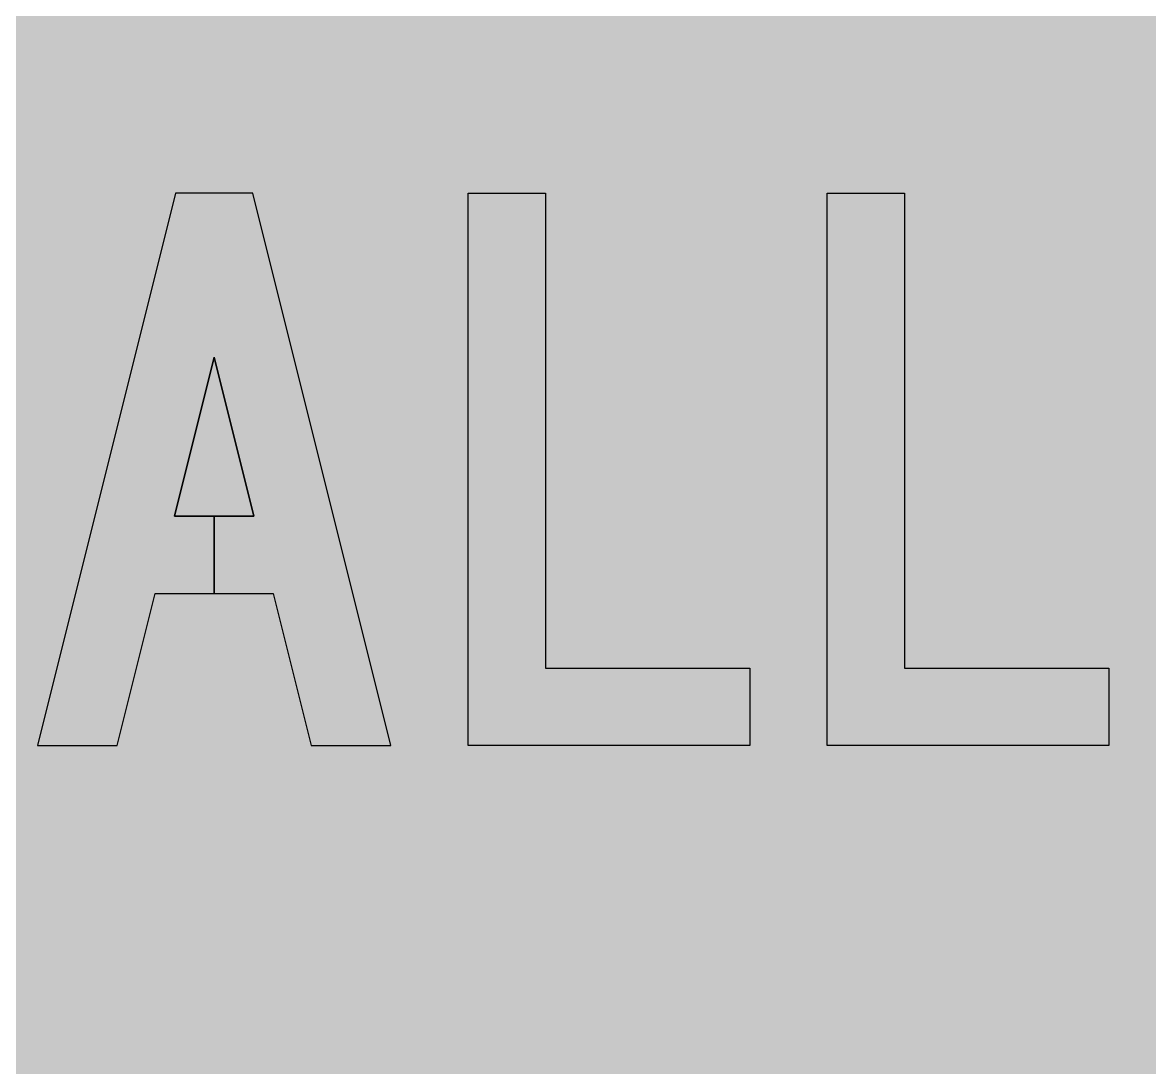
# Model space of a CAD drawing. Header units: millimetres. Extents: x 3633 to 4233, y 3223 to 4074.
# Drawn here: x 3724 to 3805.7, y 3298.7 to 3374.4 of the extents above; entities that cross this region are included whole.
import ezdxf

# ---------------------------------------------------------------- set-up
doc = ezdxf.new("R2010")
doc.units = ezdxf.units.MM
doc.layers.add('GREEN', color=7, linetype='Continuous', true_color=0x007f00)
doc.layers.add('GSCOLORFILL', color=7, linetype='Continuous', lineweight=0)

# ---------------------------------------------------------------- blocks, each defined once
blk = doc.blocks.new('MR-GM-32-6')
at = {"layer": 'GREEN', "linetype": 'Continuous', "true_color": 0x007f00, "transparency": 33554687}
for points in [[(-194.6, 127.111), (-191.722, 115.6), (-194.598, 115.6), (-194.598, 110), (-190.322, 110), (-187.572, 99), (-181.8, 99), (-191.8, 139), (-197.4, 139), (-207.4, 99), (-201.628, 99), (-198.878, 110), (-194.6, 110), (-194.6, 115.6), (-197.478, 115.6)], [(-191.8, 139), (-197.4, 139), (-207.4, 99), (-201.628, 99), (-198.878, 110), (-194.6, 110), (-194.6, 115.6), (-197.478, 115.6), (-194.6, 127.111), (-191.722, 115.6), (-194.598, 115.6), (-194.598, 110), (-190.322, 110), (-187.572, 99), (-181.8, 99)], [(-176.2, 139), (-170.6, 139), (-170.6, 104.6), (-155.8, 104.6), (-155.8, 99), (-176.2, 99)], [(-150.2, 139), (-144.6, 139), (-144.6, 104.6), (-129.8, 104.6), (-129.8, 99), (-150.2, 99)]]:
    e = blk.add_hatch(color=96, dxfattribs=at)
    e.paths.add_polyline_path(points)
    e.dxf.unprotected_set("ltscale", 0)
at = {"layer": 'GSCOLORFILL', "true_color": 0xf5f5f5, "transparency": 33554687}
blk.add_hatch(color=7, dxfattribs=at).paths.add_polyline_path([(-250.005, 0), (249.995, 0, 0.414214), (299.995, 50), (299.995, 200, 0.414214), (249.995, 250), (-250.005, 250, 0.414214), (-300.005, 200), (-300.005, 50, 0.414214)])
at = {"layer": 'GREEN', "color": 96, "linetype": 'Continuous', "true_color": 0x007f00, "transparency": 33554687}
for points in [[(-198.878, 110), (-190.322, 110), (-187.572, 99), (-181.8, 99), (-191.8, 139), (-197.4, 139), (-207.4, 99), (-201.628, 99)], [(-194.6, 115.6), (-197.478, 115.6), (-194.6, 127.111), (-191.722, 115.6), (-194.598, 115.6), (-194.598, 110), (-190.322, 110), (-187.572, 99), (-181.8, 99), (-191.8, 139), (-197.4, 139), (-207.4, 99), (-201.628, 99), (-198.878, 110), (-194.6, 110)], [(-194.6, 115.6), (-197.478, 115.6), (-194.6, 127.111), (-191.722, 115.6), (-194.598, 115.6), (-194.598, 110), (-190.322, 110), (-187.572, 99), (-181.8, 99), (-191.8, 139), (-197.4, 139), (-207.4, 99), (-201.628, 99), (-198.878, 110), (-194.6, 110)], [(-176.2, 139), (-170.6, 139), (-170.6, 104.6), (-155.8, 104.6), (-155.8, 99), (-176.2, 99)], [(-150.2, 139), (-144.6, 139), (-144.6, 104.6), (-129.8, 104.6), (-129.8, 99), (-150.2, 99)], [(-191.722, 115.6), (-194.6, 127.111), (-197.478, 115.6)]]:
    blk.add_lwpolyline(points, close=True, dxfattribs=at).dxf.unprotected_set("ltscale", 0)

msp = doc.modelspace()

# ---------------------------------------------------------------- block references
msp.add_blockref('MR-GM-32-6', (3932.511, 3223.067))

doc.saveas('drawing.dxf')
